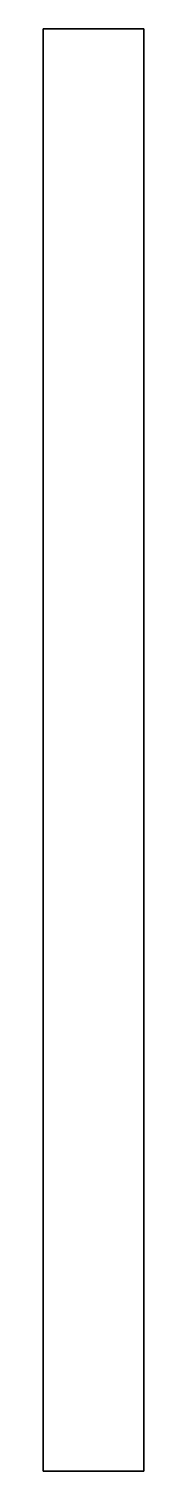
# Model space of a CAD drawing. Header units: millimetres. Extents: x 0 to 189, y 0 to 2690.
import ezdxf

# ---------------------------------------------------------------- set-up
doc = ezdxf.new("R2010")
doc.units = ezdxf.units.MM

msp = doc.modelspace()

# ---------------------------------------------------------------- linework, layer by layer
for p, q in [((0, 2690.4), (0, 2690.4, -4460.5)), ((188.5, 2690.4), (0, 2690.4)), ((0, 2690.4), (0, 0)), ((0, 0, -4460.5), (0, 2690.4, -4460.5)), ((0, 2690.4, -4460.5), (188.5, 2690.4, -4460.5)), ((0, 2690.4, -4460.5), (0, 2690.4, -4460.5)), ((0, 0), (0, 0, -4460.5)), ((0, 0, -4460.5), (188.5, 0, -4460.5)), ((0, 0), (188.5, 0)), ((188.5, 0, -4460.5), (0, 0, -4460.5))]:
    msp.add_line(p, q)
at = {"extrusion": (1, 0, 0)}
msp.add_line((188.5, 2690.4), (188.5, 2690.4, -4460.5), dxfattribs=at)
msp.add_lwpolyline([(188.5, 0), (188.5, 2690.4)], close=True)
at = {"extrusion": (1, 0, 0), "elevation": 188.5}
msp.add_lwpolyline([(2690.4, -4460.5), (2690.4, 0)], close=True, dxfattribs=at)
at = {"elevation": -4460.5}
msp.add_lwpolyline([(188.5, 2690.4), (188.5, 0)], close=True, dxfattribs=at)
at = {"extrusion": (-1, 0, 0), "elevation": -188.5}
msp.add_lwpolyline([(0, 0), (0, -4460.5)], close=True, dxfattribs=at)

doc.saveas('drawing.dxf')
